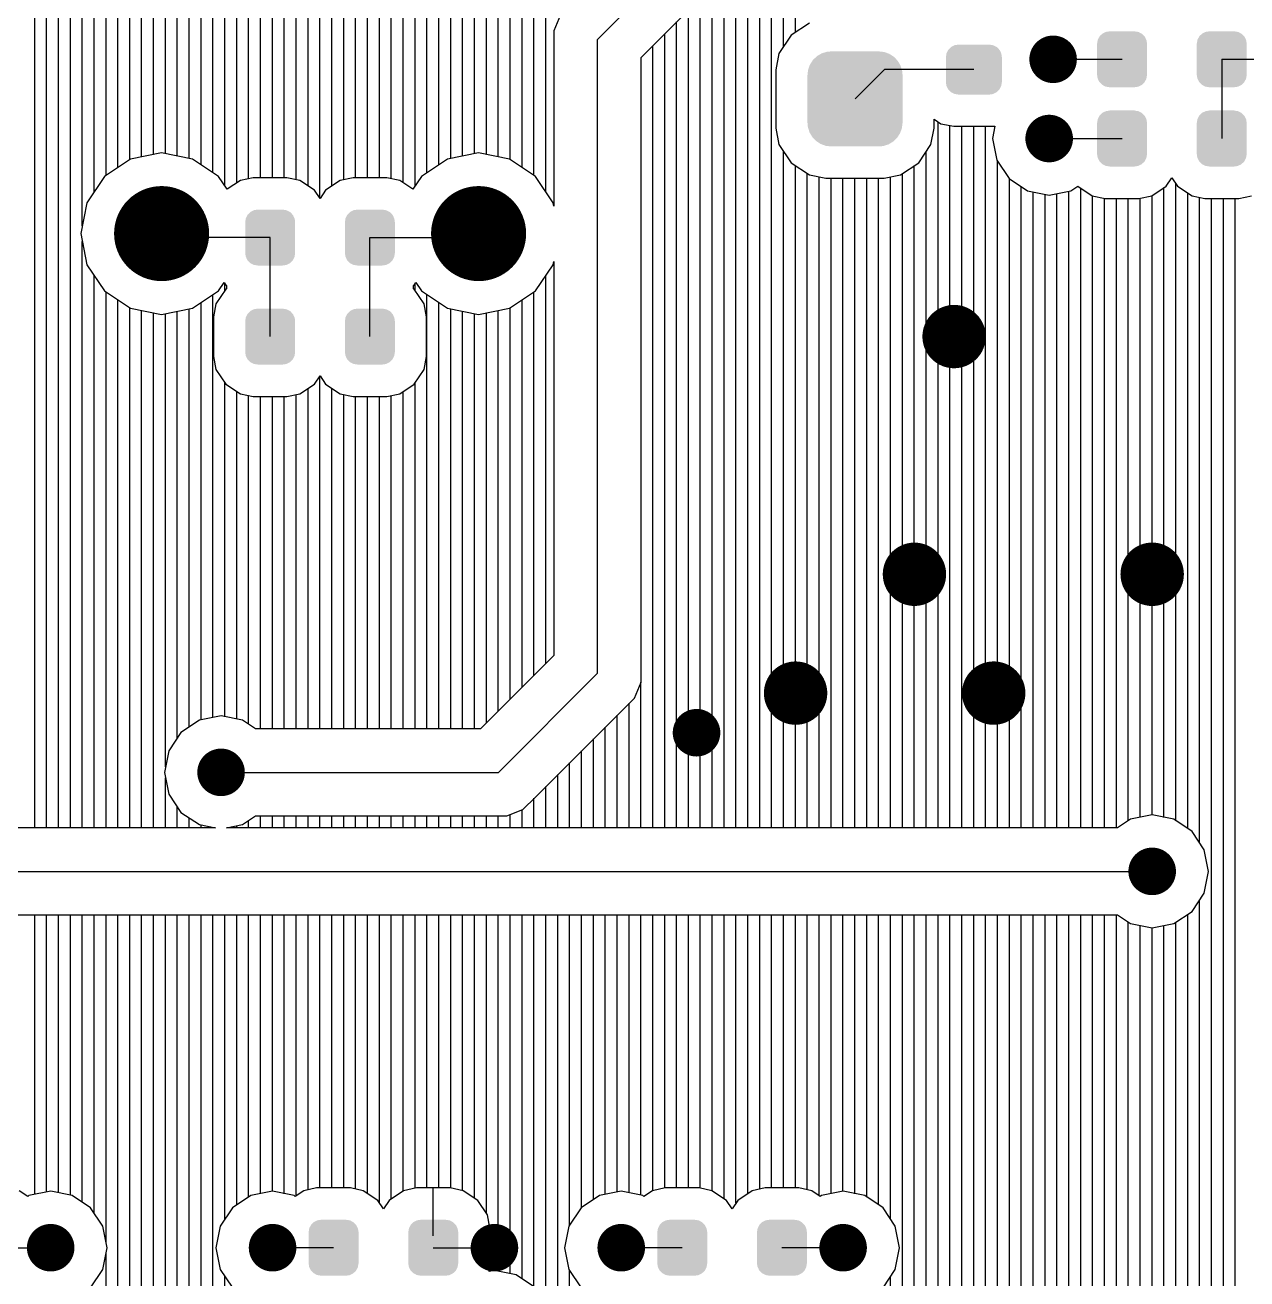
# Model space of a CAD drawing. Extents: x 295 to 953, y 10 to 290.
# Drawn here: x 680.35 to 712.66, y 114.29 to 147.45 of the extents above; entities that cross this region are included whole.
import ezdxf

# ---------------------------------------------------------------- set-up
doc = ezdxf.new("R2010")
doc.units = 0
doc.header["$LTSCALE"] = 5
doc.header["$MEASUREMENT"] = 0
doc.layers.get('0').update_dxf_attribs({"linetype": 'CONTINUOUS', "lineweight": 25})
doc.layers.add('DV-INT-A3_BOT', color=7, linetype='CONTINUOUS')

msp = doc.modelspace()

# ---------------------------------------------------------------- linework, layer by layer
for points, const_width in [([(707.848, 146.545, -1), (707.22, 146.545, -1)], 0.629), ([(707.744, 144.449, -1), (707.115, 144.449, -1)], 0.629), ([(684.588, 141.935, -1), (683.331, 141.935, -1)], 1.257), ([(692.97, 141.935, -1), (691.713, 141.935, -1)], 1.257), ([(705.334, 139.211, -1), (704.496, 139.211, -1)], 0.838), ([(704.286, 132.924, -1), (703.448, 132.924, -1)], 0.838), ([(710.573, 132.924, -1), (709.734, 132.924, -1)], 0.838), ([(701.143, 129.781, -1), (700.305, 129.781, -1)], 0.838), ([(706.382, 129.781, -1), (705.543, 129.781, -1)], 0.838), ([(698.419, 128.733, -1), (697.79, 128.733, -1)], 0.629), ([(685.846, 127.685, -1), (685.217, 127.685, -1)], 0.629), ([(710.468, 125.066, -1), (709.839, 125.066, -1)], 0.629), ([(681.34, 115.112, -1), (680.712, 115.112, -1)], 0.629), ([(687.208, 115.112, -1), (686.579, 115.112, -1)], 0.629), ([(693.075, 115.112, -1), (692.446, 115.112, -1)], 0.629), ([(696.428, 115.112, -1), (695.799, 115.112, -1)], 0.629), ([(702.295, 115.112, -1), (701.667, 115.112, -1)], 0.629)]:
    msp.add_lwpolyline(points, format="xyb", close=True, dxfattribs=dict(const_width=const_width))
for points in [[(709.871, 147.226), (709.792, 147.267), (708.839, 147.226), (708.927, 147.267)], [(709.792, 147.267), (709.77, 147.271), (708.927, 147.267), (708.934, 147.271)], [(709.77, 147.271), (709.688, 147.284), (708.934, 147.271), (709.026, 147.284)], [(709.688, 147.284), (709.688, 147.287), (709.026, 147.284), (709.026, 147.287)], [(712.508, 147.226), (712.428, 147.267), (711.475, 147.226), (711.563, 147.267)], [(712.428, 147.267), (712.406, 147.271), (711.563, 147.267), (711.57, 147.271)], [(712.406, 147.271), (712.324, 147.284), (711.57, 147.271), (711.662, 147.284)], [(712.324, 147.284), (712.324, 147.287), (711.662, 147.284), (711.662, 147.287)], [(706.035, 146.873), (705.955, 146.915), (704.839, 146.873), (704.926, 146.915)], [(705.955, 146.915), (705.935, 146.919), (704.926, 146.915), (704.933, 146.919)], [(705.935, 146.919), (705.851, 146.933), (704.933, 146.919), (705.026, 146.933)], [(710.017, 146.958), (710.003, 147.05), (708.697, 146.958), (708.713, 147.05)], [(710.017, 146.956), (710.017, 146.958), (708.697, 146.956), (708.697, 146.958)], [(710.017, 146.134), (710.017, 146.956), (708.697, 146.134), (708.697, 146.956)], [(710.003, 147.05), (709.998, 147.061), (708.713, 147.05), (708.715, 147.061)], [(709.998, 147.061), (709.957, 147.144), (708.715, 147.061), (708.759, 147.144)], [(709.957, 147.144), (709.948, 147.153), (708.759, 147.144), (708.764, 147.153)], [(709.948, 147.153), (709.884, 147.219), (708.764, 147.153), (708.832, 147.219)], [(709.884, 147.219), (709.871, 147.226), (708.832, 147.219), (708.839, 147.226)], [(712.653, 146.958), (712.639, 147.05), (711.333, 146.958), (711.349, 147.05)], [(712.653, 146.956), (712.653, 146.958), (711.333, 146.956), (711.333, 146.958)], [(712.653, 146.134), (712.653, 146.956), (711.333, 146.134), (711.333, 146.956)], [(712.639, 147.05), (712.634, 147.061), (711.349, 147.05), (711.351, 147.061)], [(712.634, 147.061), (712.594, 147.144), (711.351, 147.061), (711.395, 147.144)], [(712.594, 147.144), (712.584, 147.153), (711.395, 147.144), (711.4, 147.153)], [(712.584, 147.153), (712.521, 147.219), (711.4, 147.153), (711.468, 147.219)], [(712.521, 147.219), (712.508, 147.226), (711.468, 147.219), (711.475, 147.226)], [(703.404, 146.527), (703.326, 146.609), (701.183, 146.527), (701.269, 146.609)], [(703.326, 146.609), (703.298, 146.628), (701.269, 146.609), (701.288, 146.628)], [(703.298, 146.628), (703.204, 146.688), (701.288, 146.628), (701.392, 146.688)], [(703.204, 146.688), (703.17, 146.701), (701.392, 146.688), (701.413, 146.701)], [(703.17, 146.701), (703.068, 146.738), (701.413, 146.701), (701.532, 146.738)], [(703.068, 146.738), (703.016, 146.744), (701.532, 146.738), (701.551, 146.744)], [(703.016, 146.744), (702.924, 146.754), (701.551, 146.744), (701.667, 146.754)], [(706.18, 145.941), (706.18, 146.604), (704.697, 145.941), (704.697, 146.604)], [(706.178, 146.604), (706.165, 146.696), (704.699, 146.604), (704.714, 146.696)], [(706.165, 146.696), (706.16, 146.707), (704.714, 146.696), (704.715, 146.707)], [(706.16, 146.707), (706.12, 146.791), (704.715, 146.707), (704.759, 146.791)], [(706.12, 146.791), (706.111, 146.8), (704.759, 146.791), (704.764, 146.8)], [(706.111, 146.8), (706.047, 146.866), (704.764, 146.8), (704.832, 146.866)], [(706.047, 146.866), (706.035, 146.873), (704.832, 146.866), (704.839, 146.873)], [(703.542, 146.241), (703.533, 146.27), (701.051, 146.241), (701.055, 146.27)], [(703.533, 146.27), (703.499, 146.379), (701.055, 146.27), (701.094, 146.379)], [(703.499, 146.379), (703.484, 146.406), (701.094, 146.379), (701.104, 146.406)], [(703.484, 146.406), (703.426, 146.504), (701.104, 146.406), (701.168, 146.504)], [(703.426, 146.504), (703.404, 146.527), (701.168, 146.504), (701.183, 146.527)], [(703.553, 146.126), (703.542, 146.241), (701.038, 146.126), (701.051, 146.241)], [(703.553, 144.868), (703.553, 146.126), (701.038, 144.868), (701.038, 146.126)], [(706.163, 145.848), (706.178, 145.941), (704.712, 145.848), (704.699, 145.941)], [(710.017, 146.132), (710.017, 146.134), (708.697, 146.132), (708.697, 146.134)], [(710.002, 146.04), (710.017, 146.132), (708.711, 146.04), (708.697, 146.132)], [(710, 146.029), (710.002, 146.04), (708.716, 146.029), (708.711, 146.04)], [(709.956, 145.946), (710, 146.029), (708.757, 145.946), (708.716, 146.029)], [(709.951, 145.936), (709.956, 145.946), (708.766, 145.936), (708.757, 145.946)], [(709.882, 145.871), (709.951, 145.936), (708.83, 145.871), (708.766, 145.936)], [(712.653, 146.132), (712.653, 146.134), (711.333, 146.132), (711.333, 146.134)], [(712.638, 146.04), (712.653, 146.132), (711.347, 146.04), (711.333, 146.132)], [(712.636, 146.029), (712.638, 146.04), (711.353, 146.029), (711.347, 146.04)], [(712.592, 145.946), (712.636, 146.029), (711.393, 145.946), (711.353, 146.029)], [(712.587, 145.936), (712.592, 145.946), (711.402, 145.936), (711.393, 145.946)], [(712.518, 145.871), (712.587, 145.936), (711.466, 145.871), (711.402, 145.936)], [(706.162, 145.838), (706.163, 145.848), (704.717, 145.838), (704.712, 145.848)], [(706.118, 145.754), (706.162, 145.838), (704.757, 145.754), (704.717, 145.838)], [(706.113, 145.745), (706.118, 145.754), (704.766, 145.745), (704.757, 145.754)], [(706.045, 145.679), (706.113, 145.745), (704.83, 145.679), (704.766, 145.745)], [(706.038, 145.672), (706.045, 145.679), (704.842, 145.672), (704.83, 145.679)], [(705.951, 145.63), (706.038, 145.672), (704.922, 145.63), (704.842, 145.672)], [(705.944, 145.626), (705.951, 145.63), (704.942, 145.626), (704.922, 145.63)], [(705.851, 145.612), (705.944, 145.626), (705.026, 145.612), (704.942, 145.626)], [(709.875, 145.864), (709.882, 145.871), (708.843, 145.864), (708.83, 145.871)], [(709.788, 145.822), (709.875, 145.864), (708.923, 145.822), (708.843, 145.864)], [(709.78, 145.819), (709.788, 145.822), (708.944, 145.819), (708.923, 145.822)], [(709.688, 145.806), (709.78, 145.819), (709.026, 145.806), (708.944, 145.819)], [(709.688, 145.803), (709.688, 145.806), (709.026, 145.803), (709.026, 145.806)], [(712.511, 145.864), (712.518, 145.871), (711.479, 145.864), (711.466, 145.871)], [(712.424, 145.822), (712.511, 145.864), (711.559, 145.822), (711.479, 145.864)], [(712.417, 145.819), (712.424, 145.822), (711.58, 145.819), (711.559, 145.822)], [(712.324, 145.806), (712.417, 145.819), (711.662, 145.806), (711.58, 145.819)], [(712.324, 145.803), (712.324, 145.806), (711.662, 145.803), (711.662, 145.806)], [(710.017, 144.862), (710.003, 144.954), (708.697, 144.862), (708.713, 144.954)], [(710.003, 144.954), (709.998, 144.965), (708.713, 144.954), (708.715, 144.965)], [(709.998, 144.965), (709.957, 145.048), (708.715, 144.965), (708.759, 145.048)], [(709.957, 145.048), (709.948, 145.058), (708.759, 145.048), (708.764, 145.058)], [(709.948, 145.058), (709.884, 145.123), (708.764, 145.058), (708.832, 145.123)], [(709.884, 145.123), (709.871, 145.13), (708.832, 145.123), (708.839, 145.13)], [(709.871, 145.13), (709.792, 145.172), (708.839, 145.13), (708.927, 145.172)], [(709.792, 145.172), (709.77, 145.175), (708.927, 145.172), (708.934, 145.175)], [(709.77, 145.175), (709.688, 145.188), (708.934, 145.175), (709.026, 145.188)], [(709.688, 145.188), (709.688, 145.191), (709.026, 145.188), (709.026, 145.191)], [(712.653, 144.862), (712.639, 144.954), (711.333, 144.862), (711.349, 144.954)], [(712.639, 144.954), (712.634, 144.965), (711.349, 144.954), (711.351, 144.965)], [(712.634, 144.965), (712.594, 145.048), (711.351, 144.965), (711.395, 145.048)], [(712.594, 145.048), (712.584, 145.058), (711.395, 145.048), (711.4, 145.058)], [(712.584, 145.058), (712.521, 145.123), (711.4, 145.058), (711.468, 145.123)], [(712.521, 145.123), (712.508, 145.13), (711.468, 145.123), (711.475, 145.13)], [(712.508, 145.13), (712.428, 145.172), (711.475, 145.13), (711.563, 145.172)], [(712.428, 145.172), (712.406, 145.175), (711.563, 145.172), (711.57, 145.175)], [(712.406, 145.175), (712.324, 145.188), (711.57, 145.175), (711.662, 145.188)], [(712.324, 145.188), (712.324, 145.191), (711.662, 145.188), (711.662, 145.191)], [(703.539, 144.753), (703.553, 144.868), (701.049, 144.753), (701.038, 144.868)], [(703.536, 144.724), (703.539, 144.753), (701.058, 144.724), (701.049, 144.753)], [(703.496, 144.615), (703.536, 144.724), (701.091, 144.615), (701.058, 144.724)], [(703.487, 144.588), (703.496, 144.615), (701.107, 144.588), (701.091, 144.615)], [(710.017, 144.86), (710.017, 144.862), (708.697, 144.86), (708.697, 144.862)], [(710.017, 144.039), (710.017, 144.86), (708.697, 144.039), (708.697, 144.86)], [(712.653, 144.86), (712.653, 144.862), (711.333, 144.86), (711.333, 144.862)], [(712.653, 144.039), (712.653, 144.86), (711.333, 144.039), (711.333, 144.86)], [(703.422, 144.49), (703.487, 144.588), (701.165, 144.49), (701.107, 144.588)], [(703.408, 144.467), (703.422, 144.49), (701.187, 144.467), (701.165, 144.49)], [(703.322, 144.385), (703.408, 144.467), (701.265, 144.385), (701.187, 144.467)], [(703.303, 144.367), (703.322, 144.385), (701.293, 144.367), (701.265, 144.385)], [(703.199, 144.306), (703.303, 144.367), (701.386, 144.306), (701.293, 144.367)], [(703.178, 144.293), (703.199, 144.306), (701.421, 144.293), (701.386, 144.306)], [(703.059, 144.256), (703.178, 144.293), (701.523, 144.256), (701.421, 144.293)], [(703.039, 144.25), (703.059, 144.256), (701.575, 144.25), (701.523, 144.256)], [(702.924, 144.24), (703.039, 144.25), (701.667, 144.24), (701.575, 144.25)], [(710.017, 144.037), (710.017, 144.039), (708.697, 144.037), (708.697, 144.039)], [(710.002, 143.944), (710.017, 144.037), (708.711, 143.944), (708.697, 144.037)], [(710, 143.933), (710.002, 143.944), (708.716, 143.933), (708.711, 143.944)], [(709.956, 143.85), (710, 143.933), (708.757, 143.85), (708.716, 143.933)], [(712.653, 144.037), (712.653, 144.039), (711.333, 144.037), (711.333, 144.039)], [(712.638, 143.944), (712.653, 144.037), (711.347, 143.944), (711.333, 144.037)], [(712.636, 143.933), (712.638, 143.944), (711.353, 143.933), (711.347, 143.944)], [(712.592, 143.85), (712.636, 143.933), (711.393, 143.85), (711.353, 143.933)], [(709.951, 143.841), (709.956, 143.85), (708.766, 143.841), (708.757, 143.85)], [(709.882, 143.775), (709.951, 143.841), (708.83, 143.775), (708.766, 143.841)], [(709.875, 143.768), (709.882, 143.775), (708.843, 143.768), (708.83, 143.775)], [(709.788, 143.727), (709.875, 143.768), (708.923, 143.727), (708.843, 143.768)], [(709.78, 143.723), (709.788, 143.727), (708.944, 143.723), (708.923, 143.727)], [(709.688, 143.71), (709.78, 143.723), (709.026, 143.71), (708.944, 143.723)], [(709.688, 143.708), (709.688, 143.71), (709.026, 143.708), (709.026, 143.71)], [(712.587, 143.841), (712.592, 143.85), (711.402, 143.841), (711.393, 143.85)], [(712.518, 143.775), (712.587, 143.841), (711.466, 143.775), (711.402, 143.841)], [(712.511, 143.768), (712.518, 143.775), (711.479, 143.768), (711.466, 143.775)], [(712.424, 143.727), (712.511, 143.768), (711.559, 143.727), (711.479, 143.768)], [(712.417, 143.723), (712.424, 143.727), (711.58, 143.723), (711.559, 143.727)], [(712.324, 143.71), (712.417, 143.723), (711.662, 143.71), (711.58, 143.723)], [(712.324, 143.708), (712.324, 143.71), (711.662, 143.708), (711.662, 143.71)], [(687.491, 142.243), (687.477, 142.335), (686.17, 142.243), (686.186, 142.335)], [(687.477, 142.335), (687.471, 142.346), (686.186, 142.335), (686.188, 142.346)], [(687.471, 142.346), (687.431, 142.429), (686.188, 142.346), (686.232, 142.429)], [(687.431, 142.429), (687.422, 142.438), (686.232, 142.429), (686.237, 142.438)], [(687.422, 142.438), (687.358, 142.504), (686.237, 142.438), (686.306, 142.504)], [(687.358, 142.504), (687.345, 142.511), (686.306, 142.504), (686.313, 142.511)], [(687.345, 142.511), (687.265, 142.552), (686.313, 142.511), (686.4, 142.552)], [(687.265, 142.552), (687.243, 142.556), (686.4, 142.552), (686.407, 142.556)], [(687.243, 142.556), (687.162, 142.569), (686.407, 142.556), (686.499, 142.569)], [(687.162, 142.569), (687.162, 142.572), (686.499, 142.569), (686.499, 142.572)], [(690.127, 142.243), (690.113, 142.335), (688.807, 142.243), (688.822, 142.335)], [(690.113, 142.335), (690.107, 142.346), (688.822, 142.335), (688.824, 142.346)], [(690.107, 142.346), (690.067, 142.429), (688.824, 142.346), (688.868, 142.429)], [(690.067, 142.429), (690.058, 142.438), (688.868, 142.429), (688.873, 142.438)], [(690.058, 142.438), (689.994, 142.504), (688.873, 142.438), (688.942, 142.504)], [(689.994, 142.504), (689.981, 142.511), (688.942, 142.504), (688.949, 142.511)], [(689.981, 142.511), (689.901, 142.552), (688.949, 142.511), (689.036, 142.552)], [(689.901, 142.552), (689.88, 142.556), (689.036, 142.552), (689.043, 142.556)], [(689.88, 142.556), (689.798, 142.569), (689.043, 142.556), (689.136, 142.569)], [(689.798, 142.569), (689.798, 142.572), (689.136, 142.569), (689.136, 142.572)], [(687.491, 142.241), (687.491, 142.243), (686.17, 142.241), (686.17, 142.243)], [(687.491, 141.419), (687.491, 142.241), (686.17, 141.419), (686.17, 142.241)], [(690.127, 142.241), (690.127, 142.243), (688.807, 142.241), (688.807, 142.243)], [(690.127, 141.419), (690.127, 142.241), (688.807, 141.419), (688.807, 142.241)], [(687.491, 141.417), (687.491, 141.419), (686.17, 141.417), (686.17, 141.419)], [(687.475, 141.325), (687.491, 141.417), (686.184, 141.325), (686.17, 141.417)], [(687.473, 141.314), (687.475, 141.325), (686.19, 141.314), (686.184, 141.325)], [(687.429, 141.231), (687.473, 141.314), (686.23, 141.231), (686.19, 141.314)], [(690.127, 141.417), (690.127, 141.419), (688.807, 141.417), (688.807, 141.419)], [(690.111, 141.325), (690.127, 141.417), (688.821, 141.325), (688.807, 141.417)], [(690.109, 141.314), (690.111, 141.325), (688.826, 141.314), (688.821, 141.325)], [(690.065, 141.231), (690.109, 141.314), (688.866, 141.231), (688.826, 141.314)], [(687.424, 141.221), (687.429, 141.231), (686.239, 141.221), (686.23, 141.231)], [(687.355, 141.156), (687.424, 141.221), (686.303, 141.156), (686.239, 141.221)], [(687.348, 141.149), (687.355, 141.156), (686.316, 141.149), (686.303, 141.156)], [(687.261, 141.108), (687.348, 141.149), (686.396, 141.108), (686.316, 141.149)], [(687.254, 141.104), (687.261, 141.108), (686.418, 141.104), (686.396, 141.108)], [(687.162, 141.091), (687.254, 141.104), (686.499, 141.091), (686.418, 141.104)], [(687.162, 141.088), (687.162, 141.091), (686.499, 141.088), (686.499, 141.091)], [(690.06, 141.221), (690.065, 141.231), (688.875, 141.221), (688.866, 141.231)], [(689.992, 141.156), (690.06, 141.221), (688.939, 141.156), (688.875, 141.221)], [(689.985, 141.149), (689.992, 141.156), (688.952, 141.149), (688.939, 141.156)], [(689.897, 141.108), (689.985, 141.149), (689.032, 141.108), (688.952, 141.149)], [(689.89, 141.104), (689.897, 141.108), (689.054, 141.104), (689.032, 141.108)], [(689.798, 141.091), (689.89, 141.104), (689.136, 141.091), (689.054, 141.104)], [(689.798, 141.088), (689.798, 141.091), (689.136, 141.088), (689.136, 141.091)], [(687.243, 139.936), (687.162, 139.95), (686.407, 139.936), (686.499, 139.95)], [(687.162, 139.95), (687.162, 139.952), (686.499, 139.95), (686.499, 139.952)], [(689.88, 139.936), (689.798, 139.95), (689.043, 139.936), (689.136, 139.95)], [(689.798, 139.95), (689.798, 139.952), (689.136, 139.95), (689.136, 139.952)], [(687.491, 139.623), (687.477, 139.716), (686.17, 139.623), (686.186, 139.716)], [(687.491, 139.621), (687.491, 139.623), (686.17, 139.621), (686.17, 139.623)], [(687.491, 138.8), (687.491, 139.621), (686.17, 138.8), (686.17, 139.621)], [(687.477, 139.716), (687.471, 139.727), (686.186, 139.716), (686.188, 139.727)], [(687.471, 139.727), (687.431, 139.81), (686.188, 139.727), (686.232, 139.81)], [(687.431, 139.81), (687.422, 139.819), (686.232, 139.81), (686.237, 139.819)], [(687.422, 139.819), (687.358, 139.885), (686.237, 139.819), (686.306, 139.885)], [(687.358, 139.885), (687.345, 139.891), (686.306, 139.885), (686.313, 139.891)], [(687.345, 139.891), (687.265, 139.933), (686.313, 139.891), (686.4, 139.933)], [(687.265, 139.933), (687.243, 139.936), (686.4, 139.933), (686.407, 139.936)], [(690.127, 139.623), (690.113, 139.716), (688.807, 139.623), (688.822, 139.716)], [(690.127, 139.621), (690.127, 139.623), (688.807, 139.621), (688.807, 139.623)], [(690.127, 138.8), (690.127, 139.621), (688.807, 138.8), (688.807, 139.621)], [(690.113, 139.716), (690.107, 139.727), (688.822, 139.716), (688.824, 139.727)], [(690.107, 139.727), (690.067, 139.81), (688.824, 139.727), (688.868, 139.81)], [(690.067, 139.81), (690.058, 139.819), (688.868, 139.81), (688.873, 139.819)], [(690.058, 139.819), (689.994, 139.885), (688.873, 139.819), (688.942, 139.885)], [(689.994, 139.885), (689.981, 139.891), (688.942, 139.885), (688.949, 139.891)], [(689.981, 139.891), (689.901, 139.933), (688.949, 139.891), (689.036, 139.933)], [(689.901, 139.933), (689.88, 139.936), (689.036, 139.933), (689.043, 139.936)], [(687.491, 138.798), (687.491, 138.8), (686.17, 138.798), (686.17, 138.8)], [(687.475, 138.706), (687.491, 138.798), (686.184, 138.706), (686.17, 138.798)], [(687.473, 138.695), (687.475, 138.706), (686.19, 138.695), (686.184, 138.706)], [(687.429, 138.611), (687.473, 138.695), (686.23, 138.611), (686.19, 138.695)], [(690.127, 138.798), (690.127, 138.8), (688.807, 138.798), (688.807, 138.8)], [(690.111, 138.706), (690.127, 138.798), (688.821, 138.706), (688.807, 138.798)], [(690.109, 138.695), (690.111, 138.706), (688.826, 138.695), (688.821, 138.706)], [(690.065, 138.611), (690.109, 138.695), (688.866, 138.611), (688.826, 138.695)], [(687.424, 138.602), (687.429, 138.611), (686.239, 138.602), (686.23, 138.611)], [(687.355, 138.536), (687.424, 138.602), (686.303, 138.536), (686.239, 138.602)], [(687.348, 138.53), (687.355, 138.536), (686.316, 138.53), (686.303, 138.536)], [(687.261, 138.488), (687.348, 138.53), (686.396, 138.488), (686.316, 138.53)], [(687.254, 138.485), (687.261, 138.488), (686.418, 138.485), (686.396, 138.488)], [(687.162, 138.472), (687.254, 138.485), (686.499, 138.472), (686.418, 138.485)], [(687.162, 138.469), (687.162, 138.472), (686.499, 138.469), (686.499, 138.472)], [(690.06, 138.602), (690.065, 138.611), (688.875, 138.602), (688.866, 138.611)], [(689.992, 138.536), (690.06, 138.602), (688.939, 138.536), (688.875, 138.602)], [(689.985, 138.53), (689.992, 138.536), (688.952, 138.53), (688.939, 138.536)], [(689.897, 138.488), (689.985, 138.53), (689.032, 138.488), (688.952, 138.53)], [(689.89, 138.485), (689.897, 138.488), (689.054, 138.485), (689.032, 138.488)], [(689.798, 138.472), (689.89, 138.485), (689.136, 138.472), (689.054, 138.485)], [(689.798, 138.469), (689.798, 138.472), (689.136, 138.469), (689.136, 138.472)], [(689.098, 115.721), (689.034, 115.786), (687.913, 115.721), (687.982, 115.786)], [(689.034, 115.786), (689.021, 115.793), (687.982, 115.786), (687.989, 115.793)], [(689.021, 115.793), (688.941, 115.835), (687.989, 115.793), (688.076, 115.835)], [(688.941, 115.835), (688.92, 115.838), (688.076, 115.835), (688.084, 115.838)], [(688.92, 115.838), (688.838, 115.851), (688.084, 115.838), (688.176, 115.851)], [(688.838, 115.851), (688.838, 115.854), (688.176, 115.851), (688.176, 115.854)], [(691.734, 115.721), (691.67, 115.786), (690.55, 115.721), (690.618, 115.786)], [(691.67, 115.786), (691.657, 115.793), (690.618, 115.786), (690.625, 115.793)], [(691.657, 115.793), (691.577, 115.835), (690.625, 115.793), (690.712, 115.835)], [(691.577, 115.835), (691.556, 115.838), (690.712, 115.835), (690.72, 115.838)], [(691.556, 115.838), (691.474, 115.851), (690.72, 115.838), (690.812, 115.851)], [(691.474, 115.851), (691.474, 115.854), (690.812, 115.851), (690.812, 115.854)], [(698.318, 115.721), (698.254, 115.786), (697.134, 115.721), (697.202, 115.786)], [(698.254, 115.786), (698.241, 115.793), (697.202, 115.786), (697.209, 115.793)], [(698.241, 115.793), (698.162, 115.835), (697.209, 115.793), (697.296, 115.835)], [(698.162, 115.835), (698.14, 115.838), (697.296, 115.835), (697.304, 115.838)], [(698.14, 115.838), (698.058, 115.851), (697.304, 115.838), (697.396, 115.851)], [(698.058, 115.851), (698.058, 115.854), (697.396, 115.851), (697.396, 115.854)], [(700.954, 115.721), (700.891, 115.786), (699.77, 115.721), (699.838, 115.786)], [(700.891, 115.786), (700.878, 115.793), (699.838, 115.786), (699.845, 115.793)], [(700.878, 115.793), (700.798, 115.835), (699.845, 115.793), (699.933, 115.835)], [(700.798, 115.835), (700.776, 115.838), (699.933, 115.835), (699.94, 115.838)], [(700.776, 115.838), (700.694, 115.851), (699.94, 115.838), (700.032, 115.851)], [(700.694, 115.851), (700.694, 115.854), (700.032, 115.851), (700.032, 115.854)], [(689.167, 115.525), (689.153, 115.617), (687.847, 115.525), (687.862, 115.617)], [(689.167, 115.523), (689.167, 115.525), (687.847, 115.523), (687.847, 115.525)], [(689.167, 114.702), (689.167, 115.523), (687.847, 114.702), (687.847, 115.523)], [(689.153, 115.617), (689.148, 115.628), (687.862, 115.617), (687.864, 115.628)], [(689.148, 115.628), (689.107, 115.711), (687.864, 115.628), (687.908, 115.711)], [(689.107, 115.711), (689.098, 115.721), (687.908, 115.711), (687.913, 115.721)], [(691.803, 115.525), (691.789, 115.617), (690.483, 115.525), (690.499, 115.617)], [(691.803, 115.523), (691.803, 115.525), (690.483, 115.523), (690.483, 115.525)], [(691.803, 114.702), (691.803, 115.523), (690.483, 114.702), (690.483, 115.523)], [(691.789, 115.617), (691.784, 115.628), (690.499, 115.617), (690.5, 115.628)], [(691.784, 115.628), (691.743, 115.711), (690.5, 115.628), (690.545, 115.711)], [(691.743, 115.711), (691.734, 115.721), (690.545, 115.711), (690.55, 115.721)], [(698.387, 115.525), (698.373, 115.617), (697.067, 115.525), (697.083, 115.617)], [(698.387, 115.523), (698.387, 115.525), (697.067, 115.523), (697.067, 115.525)], [(698.387, 114.702), (698.387, 115.523), (697.067, 114.702), (697.067, 115.523)], [(698.373, 115.617), (698.368, 115.628), (697.083, 115.617), (697.085, 115.628)], [(698.368, 115.628), (698.327, 115.711), (697.085, 115.628), (697.129, 115.711)], [(698.327, 115.711), (698.318, 115.721), (697.129, 115.711), (697.134, 115.721)], [(701.023, 115.525), (701.009, 115.617), (699.703, 115.525), (699.719, 115.617)], [(701.023, 115.523), (701.023, 115.525), (699.703, 115.523), (699.703, 115.525)], [(701.023, 114.702), (701.023, 115.523), (699.703, 114.702), (699.703, 115.523)], [(701.009, 115.617), (701.004, 115.628), (699.719, 115.617), (699.721, 115.628)], [(701.004, 115.628), (700.964, 115.711), (699.721, 115.628), (699.765, 115.711)], [(700.964, 115.711), (700.954, 115.721), (699.765, 115.711), (699.77, 115.721)], [(689.167, 114.7), (689.167, 114.702), (687.847, 114.7), (687.847, 114.702)], [(689.151, 114.607), (689.167, 114.7), (687.861, 114.607), (687.847, 114.7)], [(689.149, 114.596), (689.151, 114.607), (687.866, 114.596), (687.861, 114.607)], [(689.105, 114.513), (689.149, 114.596), (687.907, 114.513), (687.866, 114.596)], [(689.1, 114.504), (689.105, 114.513), (687.916, 114.504), (687.907, 114.513)], [(689.032, 114.438), (689.1, 114.504), (687.98, 114.438), (687.916, 114.504)], [(689.025, 114.431), (689.032, 114.438), (687.993, 114.431), (687.98, 114.438)], [(688.938, 114.39), (689.025, 114.431), (688.072, 114.39), (687.993, 114.431)], [(691.803, 114.7), (691.803, 114.702), (690.483, 114.7), (690.483, 114.702)], [(691.787, 114.607), (691.803, 114.7), (690.497, 114.607), (690.483, 114.7)], [(691.786, 114.596), (691.787, 114.607), (690.502, 114.596), (690.497, 114.607)], [(691.742, 114.513), (691.786, 114.596), (690.543, 114.513), (690.502, 114.596)], [(691.737, 114.504), (691.742, 114.513), (690.552, 114.504), (690.543, 114.513)], [(691.668, 114.438), (691.737, 114.504), (690.616, 114.438), (690.552, 114.504)], [(691.661, 114.431), (691.668, 114.438), (690.629, 114.431), (690.616, 114.438)], [(691.574, 114.39), (691.661, 114.431), (690.709, 114.39), (690.629, 114.431)], [(698.387, 114.7), (698.387, 114.702), (697.067, 114.7), (697.067, 114.702)], [(698.372, 114.607), (698.387, 114.7), (697.081, 114.607), (697.067, 114.7)], [(698.37, 114.596), (698.372, 114.607), (697.086, 114.596), (697.081, 114.607)], [(698.326, 114.513), (698.37, 114.596), (697.127, 114.513), (697.086, 114.596)], [(698.321, 114.504), (698.326, 114.513), (697.136, 114.504), (697.127, 114.513)], [(698.252, 114.438), (698.321, 114.504), (697.2, 114.438), (697.136, 114.504)], [(698.245, 114.431), (698.252, 114.438), (697.213, 114.431), (697.2, 114.438)], [(698.158, 114.39), (698.245, 114.431), (697.293, 114.39), (697.213, 114.431)], [(701.023, 114.7), (701.023, 114.702), (699.703, 114.7), (699.703, 114.702)], [(701.008, 114.607), (701.023, 114.7), (699.717, 114.607), (699.703, 114.7)], [(701.006, 114.596), (701.008, 114.607), (699.723, 114.596), (699.717, 114.607)], [(700.962, 114.513), (701.006, 114.596), (699.763, 114.513), (699.723, 114.596)], [(700.957, 114.504), (700.962, 114.513), (699.772, 114.504), (699.763, 114.513)], [(700.888, 114.438), (700.957, 114.504), (699.836, 114.438), (699.772, 114.504)], [(700.881, 114.431), (700.888, 114.438), (699.849, 114.431), (699.836, 114.438)], [(700.794, 114.39), (700.881, 114.431), (699.929, 114.39), (699.849, 114.431)], [(688.93, 114.386), (688.938, 114.39), (688.094, 114.386), (688.072, 114.39)], [(688.838, 114.373), (688.93, 114.386), (688.176, 114.373), (688.094, 114.386)], [(688.838, 114.371), (688.838, 114.373), (688.176, 114.371), (688.176, 114.373)], [(691.566, 114.386), (691.574, 114.39), (690.73, 114.386), (690.709, 114.39)], [(691.474, 114.373), (691.566, 114.386), (690.812, 114.373), (690.73, 114.386)], [(691.474, 114.371), (691.474, 114.373), (690.812, 114.371), (690.812, 114.373)], [(698.15, 114.386), (698.158, 114.39), (697.314, 114.386), (697.293, 114.39)], [(698.058, 114.373), (698.15, 114.386), (697.396, 114.373), (697.314, 114.386)], [(698.058, 114.371), (698.058, 114.373), (697.396, 114.371), (697.396, 114.373)], [(700.787, 114.386), (700.794, 114.39), (699.95, 114.386), (699.929, 114.39)], [(700.694, 114.373), (700.787, 114.386), (700.032, 114.373), (699.95, 114.386)], [(700.694, 114.371), (700.694, 114.373), (700.032, 114.371), (700.032, 114.373)]]:
    msp.add_solid(points)
at = {"layer": 'DV-INT-A3_BOT'}
for p, q in [((680.603, 126.218), (680.603, 169.591)), ((680.917, 126.218), (680.917, 169.583)), ((681.231, 126.218), (681.231, 169.583)), ((681.546, 126.218), (681.546, 169.587)), ((681.86, 142.14), (681.86, 169.65)), ((682.174, 143.037), (682.174, 169.763)), ((682.489, 143.473), (682.489, 169.553)), ((682.803, 143.682), (682.803, 169.44)), ((683.117, 143.892), (683.117, 169.411)), ((683.432, 143.963), (683.432, 169.411)), ((683.746, 144.026), (683.746, 169.411)), ((692.547, 144.026), (692.547, 169)), ((692.861, 143.963), (692.861, 168.967)), ((693.176, 143.892), (693.176, 168.967)), ((693.49, 143.682), (693.49, 168.967)), ((693.804, 143.473), (693.804, 168.967)), ((694.119, 143.037), (694.119, 168.967)), ((688.146, 142.861), (688.146, 167.144)), ((692.233, 144.047), (692.233, 167.186)), ((688.461, 143.192), (688.461, 166.813)), ((684.06, 144.047), (684.06, 166.687)), ((691.918, 143.984), (691.918, 166.653)), ((684.375, 143.984), (684.375, 166.226)), ((687.832, 143.192), (687.832, 166.372)), ((688.775, 143.36), (688.775, 166.377)), ((689.089, 143.41), (689.089, 166.167)), ((691.604, 143.921), (691.604, 166.305)), ((684.689, 143.921), (684.689, 166.012)), ((685.003, 143.754), (685.003, 165.878)), ((685.318, 143.544), (685.318, 165.823)), ((685.632, 143.196), (685.632, 165.823)), ((685.946, 143.276), (685.946, 165.823)), ((686.261, 143.385), (686.261, 165.823)), ((686.575, 143.41), (686.575, 165.823)), ((686.889, 143.41), (686.889, 165.836)), ((687.204, 143.41), (687.204, 165.899)), ((687.518, 143.36), (687.518, 166.083)), ((689.404, 143.41), (689.404, 165.958)), ((689.718, 143.41), (689.718, 165.886)), ((690.032, 143.385), (690.032, 165.823)), ((690.661, 143.196), (690.661, 165.865)), ((690.975, 143.544), (690.975, 165.928)), ((691.29, 143.754), (691.29, 166.096)), ((690.347, 143.276), (690.347, 165.802)), ((695.485, 147.069), (698.104, 149.688)), ((696.637, 146.591), (698.578, 148.536)), ((698.519, 126.218), (698.519, 148.477)), ((698.834, 126.218), (698.834, 148.536)), ((699.148, 126.218), (699.148, 148.536)), ((699.462, 126.218), (699.462, 148.536)), ((699.777, 126.218), (699.777, 148.536)), ((700.091, 126.218), (700.091, 148.536)), ((700.405, 146.88), (700.405, 148.536)), ((700.719, 147.257), (700.719, 148.267)), ((698.205, 126.218), (698.205, 148.163)), ((694.504, 147.718), (694.332, 147.295)), ((697.891, 126.218), (697.891, 147.848)), ((694.332, 147.295), (694.332, 142.664)), ((697.576, 126.218), (697.576, 147.534)), ((701.092, 147.505), (700.606, 147.182)), ((695.485, 130.305), (695.485, 147.069)), ((697.262, 126.218), (697.262, 147.22)), ((700.606, 147.182), (700.284, 146.696)), ((696.637, 130.074), (696.637, 146.591)), ((696.948, 126.218), (696.948, 146.905)), ((700.284, 146.696), (700.2, 146.268)), ((700.2, 146.268), (700.2, 144.722)), ((703.071, 146.272), (702.295, 145.497)), ((705.439, 146.272), (703.071, 146.272)), ((707.534, 146.545), (709.357, 146.545)), ((711.993, 146.545), (713.821, 146.545)), ((711.993, 146.545), (711.993, 144.449)), ((704.391, 144.722), (704.391, 144.961)), ((704.391, 144.961), (704.567, 144.839)), ((700.2, 144.722), (700.284, 144.294)), ((704.303, 144.294), (704.391, 144.722)), ((704.491, 126.218), (704.491, 144.889)), ((704.567, 144.839), (704.91, 144.772)), ((704.806, 126.218), (704.806, 144.793)), ((704.91, 144.772), (705.962, 144.772)), ((705.12, 126.218), (705.12, 144.772)), ((705.434, 126.218), (705.434, 144.772)), ((705.749, 126.218), (705.749, 144.772)), ((705.996, 144.78), (705.933, 144.449)), ((705.962, 144.772), (705.996, 144.78)), ((700.284, 144.294), (700.606, 143.808)), ((703.98, 143.808), (704.303, 144.294)), ((705.933, 144.449), (706.046, 143.875)), ((707.429, 144.449), (709.357, 144.449)), ((683.96, 144.068), (683.138, 143.905)), ((684.777, 143.905), (683.96, 144.068)), ((692.342, 144.068), (691.52, 143.905)), ((693.159, 143.905), (692.342, 144.068)), ((700.405, 126.218), (700.405, 144.11)), ((704.177, 126.218), (704.177, 144.106)), ((683.138, 143.905), (682.447, 143.443)), ((685.468, 143.443), (684.777, 143.905)), ((691.52, 143.905), (690.829, 143.443)), ((693.85, 143.443), (693.159, 143.905)), ((700.606, 143.808), (701.092, 143.485)), ((700.719, 126.218), (700.719, 143.733)), ((703.494, 143.485), (703.98, 143.808)), ((703.863, 126.218), (703.863, 143.733)), ((706.046, 143.875), (706.369, 143.389)), ((706.063, 126.218), (706.063, 143.846)), ((682.447, 143.443), (681.986, 142.752)), ((685.695, 143.108), (685.468, 143.443)), ((686.043, 143.339), (685.695, 143.108)), ((686.382, 143.41), (686.043, 143.339)), ((687.275, 143.41), (686.382, 143.41)), ((687.614, 143.339), (687.275, 143.41)), ((688, 143.083), (687.614, 143.339)), ((688.683, 143.339), (688.297, 143.083)), ((689.022, 143.41), (688.683, 143.339)), ((689.915, 143.41), (689.022, 143.41)), ((690.255, 143.339), (689.915, 143.41)), ((690.602, 143.108), (690.255, 143.339)), ((690.829, 143.443), (690.602, 143.108)), ((694.311, 142.752), (693.85, 143.443)), ((701.034, 126.218), (701.034, 143.523)), ((701.092, 143.485), (701.52, 143.402)), ((701.348, 126.218), (701.348, 143.435)), ((701.52, 143.402), (703.066, 143.402)), ((701.662, 126.218), (701.662, 143.402)), ((701.977, 126.218), (701.977, 143.402)), ((702.291, 126.218), (702.291, 143.402)), ((702.605, 126.218), (702.605, 143.402)), ((702.92, 126.218), (702.92, 143.402)), ((703.066, 143.402), (703.494, 143.485)), ((703.234, 126.218), (703.234, 143.435)), ((703.548, 126.218), (703.548, 143.523)), ((706.369, 143.389), (706.855, 143.066)), ((706.377, 126.218), (706.377, 143.385)), ((710.526, 143.192), (710.677, 143.414)), ((710.677, 143.414), (710.824, 143.192)), ((688.151, 142.861), (688, 143.083)), ((688.297, 143.083), (688.151, 142.861)), ((706.692, 126.218), (706.692, 143.171)), ((706.855, 143.066), (707.429, 142.953)), ((707.006, 126.218), (707.006, 143.037)), ((707.32, 126.218), (707.32, 142.974)), ((707.429, 142.953), (707.999, 143.066)), ((707.635, 126.218), (707.635, 142.995)), ((707.949, 126.218), (707.949, 143.058)), ((707.999, 143.066), (708.188, 143.192)), ((708.188, 143.192), (708.569, 142.936)), ((708.263, 126.218), (708.263, 143.138)), ((708.569, 142.936), (708.909, 142.865)), ((709.801, 142.865), (710.141, 142.936)), ((710.141, 142.936), (710.526, 143.192)), ((710.149, 126.558), (710.149, 142.941)), ((710.464, 126.495), (710.464, 143.15)), ((710.778, 126.407), (710.778, 143.255)), ((710.824, 143.192), (711.21, 142.936)), ((711.092, 126.198), (711.092, 143.012)), ((711.21, 142.936), (711.549, 142.865)), ((712.442, 142.865), (712.781, 142.936)), ((681.986, 142.752), (681.822, 141.935)), ((694.332, 142.664), (694.311, 142.752)), ((708.578, 126.218), (708.578, 142.932)), ((708.892, 126.218), (708.892, 142.869)), ((708.909, 142.865), (709.801, 142.865)), ((709.206, 126.218), (709.206, 142.865)), ((709.521, 126.407), (709.521, 142.865)), ((709.835, 126.495), (709.835, 142.874)), ((711.407, 125.825), (711.407, 142.894)), ((711.549, 142.865), (712.442, 142.865)), ((711.721, 99.291), (711.721, 142.865)), ((712.035, 99.291), (712.035, 142.865)), ((712.35, 99.291), (712.35, 142.865)), ((681.822, 141.935), (681.986, 141.113)), ((681.86, 126.218), (681.86, 141.725)), ((684.064, 141.83), (683.96, 141.935)), ((686.831, 141.83), (684.064, 141.83)), ((686.831, 139.211), (686.831, 141.83)), ((689.467, 139.211), (689.467, 141.83)), ((689.467, 141.83), (692.237, 141.83)), ((692.237, 141.83), (692.342, 141.935)), ((681.986, 141.113), (682.447, 140.422)), ((693.85, 140.422), (694.311, 141.113)), ((694.311, 141.113), (694.332, 141.201)), ((694.332, 141.201), (694.332, 130.778)), ((682.174, 126.218), (682.174, 140.828)), ((685.468, 140.422), (685.611, 140.64)), ((685.611, 140.64), (685.657, 140.573)), ((690.64, 140.573), (690.686, 140.64)), ((690.686, 140.64), (690.829, 140.422)), ((694.119, 130.569), (694.119, 140.828)), ((682.447, 140.422), (683.138, 139.961)), ((682.489, 126.218), (682.489, 140.392)), ((684.777, 139.961), (685.468, 140.422)), ((685.318, 129.135), (685.318, 140.321)), ((685.657, 140.464), (685.397, 140.078)), ((685.632, 140.43), (685.632, 140.606)), ((685.657, 140.573), (685.678, 140.56)), ((685.678, 140.476), (685.657, 140.464)), ((685.678, 140.56), (685.678, 140.476)), ((690.619, 140.56), (690.64, 140.573)), ((690.619, 140.476), (690.619, 140.56)), ((690.64, 140.464), (690.619, 140.476)), ((690.9, 140.078), (690.64, 140.464)), ((690.661, 140.43), (690.661, 140.606)), ((690.829, 140.422), (691.52, 139.961)), ((690.975, 128.838), (690.975, 140.321)), ((693.159, 139.961), (693.85, 140.422)), ((693.804, 130.254), (693.804, 140.392)), ((682.803, 126.218), (682.803, 140.183)), ((683.117, 126.218), (683.117, 139.973)), ((683.138, 139.961), (683.96, 139.797)), ((683.96, 139.797), (684.777, 139.961)), ((685.003, 129.073), (685.003, 140.112)), ((685.397, 140.078), (685.33, 139.734)), ((690.967, 139.734), (690.9, 140.078)), ((691.29, 128.838), (691.29, 140.112)), ((691.52, 139.961), (692.342, 139.797)), ((692.342, 139.797), (693.159, 139.961)), ((693.176, 129.626), (693.176, 139.973)), ((693.49, 129.94), (693.49, 140.183)), ((683.432, 126.218), (683.432, 139.902)), ((683.746, 126.218), (683.746, 139.839)), ((684.06, 127.828), (684.06, 139.818)), ((684.375, 128.599), (684.375, 139.881)), ((684.689, 128.888), (684.689, 139.944)), ((685.33, 139.734), (685.33, 138.683)), ((690.967, 138.683), (690.967, 139.734)), ((691.604, 128.838), (691.604, 139.944)), ((691.918, 128.838), (691.918, 139.881)), ((692.233, 128.838), (692.233, 139.818)), ((692.547, 128.997), (692.547, 139.839)), ((692.861, 129.311), (692.861, 139.902)), ((685.33, 138.683), (685.397, 138.339)), ((690.9, 138.339), (690.967, 138.683)), ((685.397, 138.339), (685.657, 137.953)), ((690.64, 137.953), (690.9, 138.339)), ((685.632, 129.156), (685.632, 137.987)), ((688, 137.953), (688.151, 138.175)), ((688.146, 128.838), (688.146, 138.175)), ((688.151, 138.175), (688.297, 137.953)), ((690.661, 128.838), (690.661, 137.987)), ((685.657, 137.953), (686.043, 137.698)), ((685.946, 129.094), (685.946, 137.76)), ((686.043, 137.698), (686.382, 137.626)), ((686.261, 128.959), (686.261, 137.652)), ((687.275, 137.626), (687.614, 137.698)), ((687.518, 128.838), (687.518, 137.677)), ((687.614, 137.698), (688, 137.953)), ((687.832, 128.838), (687.832, 137.844)), ((688.297, 137.953), (688.683, 137.698)), ((688.461, 128.838), (688.461, 137.844)), ((688.683, 137.698), (689.022, 137.626)), ((688.775, 128.838), (688.775, 137.677)), ((689.915, 137.626), (690.255, 137.698)), ((690.032, 128.838), (690.032, 137.652)), ((690.255, 137.698), (690.64, 137.953)), ((690.347, 128.838), (690.347, 137.76)), ((686.382, 137.626), (687.275, 137.626)), ((686.575, 128.838), (686.575, 137.626)), ((686.889, 128.838), (686.889, 137.626)), ((687.204, 128.838), (687.204, 137.626)), ((689.022, 137.626), (689.915, 137.626)), ((689.089, 128.838), (689.089, 137.626)), ((689.404, 128.838), (689.404, 137.626)), ((689.718, 128.838), (689.718, 137.626)), ((694.332, 130.778), (692.388, 128.838)), ((692.866, 127.685), (695.485, 130.305)), ((696.461, 129.651), (696.637, 130.074)), ((696.633, 126.218), (696.633, 130.074)), ((696.135, 129.324), (696.461, 129.651)), ((696.319, 126.218), (696.319, 129.513)), ((684.957, 129.064), (684.471, 128.741)), ((685.531, 129.177), (684.957, 129.064)), ((686.101, 129.064), (685.531, 129.177)), ((686.445, 128.838), (686.101, 129.064)), ((693.842, 127.032), (696.135, 129.324)), ((696.005, 126.218), (696.005, 129.198)), ((684.471, 128.741), (684.148, 128.255)), ((692.388, 128.838), (686.445, 128.838)), ((695.69, 126.218), (695.69, 128.884)), ((695.376, 126.218), (695.376, 128.57)), ((684.148, 128.255), (684.035, 127.685)), ((695.062, 126.218), (695.062, 128.255)), ((684.035, 127.685), (684.148, 127.111)), ((685.531, 127.685), (692.866, 127.685)), ((694.747, 126.218), (694.747, 127.941)), ((684.06, 126.218), (684.06, 127.539)), ((694.433, 126.218), (694.433, 127.627)), ((684.148, 127.111), (684.471, 126.625)), ((693.515, 126.705), (693.842, 127.032)), ((694.119, 126.218), (694.119, 127.312)), ((684.375, 126.218), (684.375, 126.768)), ((693.092, 126.533), (693.515, 126.705)), ((693.49, 126.218), (693.49, 126.696)), ((693.804, 126.218), (693.804, 126.998)), ((684.471, 126.625), (684.957, 126.302)), ((684.689, 126.218), (684.689, 126.478)), ((686.101, 126.302), (686.445, 126.533)), ((686.261, 126.218), (686.261, 126.407)), ((686.445, 126.533), (692.635, 126.533)), ((686.575, 126.218), (686.575, 126.533)), ((686.889, 126.218), (686.889, 126.533)), ((687.204, 126.218), (687.204, 126.533)), ((687.518, 126.218), (687.518, 126.533)), ((687.832, 126.218), (687.832, 126.533)), ((688.146, 126.218), (688.146, 126.533)), ((688.461, 126.218), (688.461, 126.533)), ((688.775, 126.218), (688.775, 126.533)), ((689.089, 126.218), (689.089, 126.533)), ((689.404, 126.218), (689.404, 126.533)), ((689.718, 126.218), (689.718, 126.533)), ((690.032, 126.218), (690.032, 126.533)), ((690.347, 126.218), (690.347, 126.533)), ((690.661, 126.218), (690.661, 126.533)), ((690.975, 126.218), (690.975, 126.533)), ((691.29, 126.218), (691.29, 126.533)), ((691.604, 126.218), (691.604, 126.533)), ((691.918, 126.218), (691.918, 126.533)), ((692.233, 126.218), (692.233, 126.533)), ((692.547, 126.218), (692.547, 126.533)), ((692.635, 126.533), (693.092, 126.533)), ((692.861, 126.218), (692.861, 126.533)), ((693.176, 126.218), (693.176, 126.566)), ((709.579, 126.445), (709.236, 126.218)), ((710.153, 126.558), (709.579, 126.445)), ((710.723, 126.445), (710.153, 126.558)), ((711.21, 126.122), (710.723, 126.445)), ((685.385, 126.218), (671.336, 126.218)), ((684.957, 126.302), (685.385, 126.218)), ((685.003, 126.218), (685.003, 126.294)), ((685.318, 126.218), (685.318, 126.231)), ((685.674, 126.218), (686.101, 126.302)), ((709.236, 126.218), (685.674, 126.218)), ((685.946, 126.218), (685.946, 126.273)), ((711.532, 125.636), (711.21, 126.122)), ((711.645, 125.066), (711.532, 125.636)), ((670.863, 125.066), (710.153, 125.066)), ((711.532, 124.492), (711.645, 125.066)), ((711.21, 124.006), (711.532, 124.492)), ((711.407, 99.291), (711.407, 124.303)), ((671.089, 123.913), (709.236, 123.913)), ((680.603, 116.521), (680.603, 123.913)), ((680.917, 116.583), (680.917, 123.913)), ((681.231, 116.562), (681.231, 123.913)), ((681.546, 116.5), (681.546, 123.913)), ((681.86, 116.315), (681.86, 123.913)), ((682.174, 116.026), (682.174, 123.913)), ((682.489, 115.255), (682.489, 123.913)), ((682.803, 99.291), (682.803, 123.913)), ((683.117, 99.291), (683.117, 123.913)), ((683.432, 99.291), (683.432, 123.913)), ((683.746, 99.291), (683.746, 123.913)), ((684.06, 99.291), (684.06, 123.913)), ((684.375, 99.291), (684.375, 123.913)), ((684.689, 99.291), (684.689, 123.913)), ((685.003, 99.291), (685.003, 123.913)), ((685.318, 99.291), (685.318, 123.913)), ((685.632, 115.867), (685.632, 123.913)), ((685.946, 116.244), (685.946, 123.913)), ((686.261, 116.453), (686.261, 123.913)), ((686.575, 116.541), (686.575, 123.913)), ((686.889, 116.604), (686.889, 123.913)), ((687.204, 116.541), (687.204, 123.913)), ((687.518, 116.491), (687.518, 123.913)), ((687.832, 116.646), (687.832, 123.913)), ((688.146, 116.692), (688.146, 123.913)), ((688.461, 116.692), (688.461, 123.913)), ((688.775, 116.692), (688.775, 123.913)), ((689.089, 116.663), (689.089, 123.913)), ((689.404, 116.546), (689.404, 123.913)), ((689.718, 116.303), (689.718, 123.913)), ((690.032, 116.407), (690.032, 123.913)), ((690.347, 116.617), (690.347, 123.913)), ((690.661, 116.684), (690.661, 123.913)), ((690.975, 116.692), (690.975, 123.913)), ((691.29, 116.692), (691.29, 123.913)), ((691.604, 116.688), (691.604, 123.913)), ((691.918, 116.625), (691.918, 123.913)), ((692.233, 116.42), (692.233, 123.913)), ((692.547, 116.018), (692.547, 123.913)), ((692.861, 114.488), (692.861, 123.913)), ((693.176, 114.425), (693.176, 123.913)), ((693.49, 114.291), (693.49, 123.913)), ((693.804, 114.077), (693.804, 123.913)), ((694.119, 113.616), (694.119, 123.913)), ((694.433, 99.291), (694.433, 123.913)), ((694.747, 115.712), (694.747, 123.913)), ((695.062, 116.173), (695.062, 123.913)), ((695.376, 116.386), (695.376, 123.913)), ((695.69, 116.521), (695.69, 123.913)), ((696.005, 116.583), (696.005, 123.913)), ((696.319, 116.562), (696.319, 123.913)), ((696.633, 116.5), (696.633, 123.913)), ((696.948, 116.625), (696.948, 123.913)), ((697.262, 116.688), (697.262, 123.913)), ((697.576, 116.692), (697.576, 123.913)), ((697.891, 116.692), (697.891, 123.913)), ((698.205, 116.684), (698.205, 123.913)), ((698.519, 116.617), (698.519, 123.913)), ((698.834, 116.407), (698.834, 123.913)), ((699.148, 116.303), (699.148, 123.913)), ((699.462, 116.546), (699.462, 123.913)), ((699.777, 116.663), (699.777, 123.913)), ((700.091, 116.692), (700.091, 123.913)), ((700.405, 116.692), (700.405, 123.913)), ((700.719, 116.692), (700.719, 123.913)), ((701.034, 116.646), (701.034, 123.913)), ((701.348, 116.491), (701.348, 123.913)), ((701.662, 116.541), (701.662, 123.913)), ((701.977, 116.604), (701.977, 123.913)), ((702.291, 116.541), (702.291, 123.913)), ((702.605, 116.453), (702.605, 123.913)), ((702.92, 116.244), (702.92, 123.913)), ((703.234, 115.871), (703.234, 123.913)), ((703.548, 99.291), (703.548, 123.913)), ((703.863, 99.291), (703.863, 123.913)), ((704.177, 99.291), (704.177, 123.913)), ((704.491, 99.291), (704.491, 123.913)), ((704.806, 99.291), (704.806, 123.913)), ((705.12, 99.291), (705.12, 123.913)), ((705.434, 99.291), (705.434, 123.913)), ((705.749, 99.291), (705.749, 123.913)), ((706.063, 99.291), (706.063, 123.913)), ((706.377, 99.291), (706.377, 123.913)), ((706.692, 99.291), (706.692, 123.913)), ((707.006, 99.291), (707.006, 123.913)), ((707.32, 99.291), (707.32, 123.913)), ((707.635, 99.291), (707.635, 123.913)), ((707.949, 99.291), (707.949, 123.913)), ((708.263, 99.291), (708.263, 123.913)), ((708.578, 99.291), (708.578, 123.913)), ((708.892, 99.291), (708.892, 123.913)), ((709.206, 99.291), (709.206, 123.913)), ((709.236, 123.913), (709.579, 123.683)), ((709.521, 99.291), (709.521, 123.721)), ((710.723, 123.683), (711.21, 124.006)), ((710.778, 99.291), (710.778, 123.721)), ((711.092, 99.291), (711.092, 123.93)), ((709.579, 123.683), (710.153, 123.57)), ((709.835, 99.291), (709.835, 123.633)), ((710.149, 99.291), (710.149, 123.57)), ((710.153, 123.57), (710.723, 123.683)), ((710.464, 99.291), (710.464, 123.633)), ((680.422, 116.47), (680.196, 116.621)), ((680.452, 116.491), (680.422, 116.47)), ((681.026, 116.604), (680.452, 116.491)), ((681.596, 116.491), (681.026, 116.604)), ((682.082, 116.168), (681.596, 116.491)), ((686.319, 116.491), (685.833, 116.168)), ((686.893, 116.604), (686.319, 116.491)), ((687.463, 116.491), (686.893, 116.604)), ((687.493, 116.47), (687.463, 116.491)), ((687.719, 116.621), (687.493, 116.47)), ((688.058, 116.692), (687.719, 116.621)), ((688.951, 116.692), (688.058, 116.692)), ((689.291, 116.621), (688.951, 116.692)), ((689.676, 116.365), (689.291, 116.621)), ((690.359, 116.621), (689.974, 116.365)), ((690.699, 116.692), (690.359, 116.621)), ((691.591, 116.692), (690.699, 116.692)), ((691.143, 115.427), (691.143, 116.692)), ((691.931, 116.621), (691.591, 116.692)), ((692.317, 116.365), (691.931, 116.621)), ((695.539, 116.491), (695.053, 116.168)), ((696.114, 116.604), (695.539, 116.491)), ((696.684, 116.491), (696.114, 116.604)), ((696.713, 116.47), (696.684, 116.491)), ((696.939, 116.621), (696.713, 116.47)), ((697.279, 116.692), (696.939, 116.621)), ((698.171, 116.692), (697.279, 116.692)), ((698.511, 116.621), (698.171, 116.692)), ((698.896, 116.365), (698.511, 116.621)), ((699.58, 116.621), (699.194, 116.365)), ((699.919, 116.692), (699.58, 116.621)), ((700.812, 116.692), (699.919, 116.692)), ((701.151, 116.621), (700.812, 116.692)), ((701.377, 116.47), (701.151, 116.621)), ((701.407, 116.491), (701.377, 116.47)), ((701.981, 116.604), (701.407, 116.491)), ((702.551, 116.491), (701.981, 116.604)), ((703.037, 116.168), (702.551, 116.491)), ((682.405, 115.682), (682.082, 116.168)), ((685.833, 116.168), (685.51, 115.682)), ((689.827, 116.143), (689.676, 116.365)), ((689.974, 116.365), (689.827, 116.143)), ((692.576, 115.98), (692.317, 116.365)), ((695.053, 116.168), (694.731, 115.682)), ((699.047, 116.143), (698.896, 116.365)), ((699.194, 116.365), (699.047, 116.143)), ((703.36, 115.682), (703.037, 116.168)), ((692.643, 115.636), (692.576, 115.98)), ((682.518, 115.112), (682.405, 115.682)), ((685.51, 115.682), (685.397, 115.112)), ((692.643, 114.584), (692.643, 115.636)), ((694.731, 115.682), (694.617, 115.112)), ((703.473, 115.112), (703.36, 115.682)), ((679.408, 115.112), (681.026, 115.112)), ((682.405, 114.538), (682.518, 115.112)), ((685.397, 115.112), (685.51, 114.538)), ((688.507, 115.112), (686.893, 115.112)), ((691.143, 115.112), (692.761, 115.112)), ((691.457, 115.112), (692.643, 115.112)), ((694.617, 115.112), (694.731, 114.538)), ((697.727, 115.112), (696.114, 115.112)), ((701.981, 115.112), (700.363, 115.112)), ((703.36, 114.538), (703.473, 115.112)), ((682.489, 111.064), (682.489, 114.966)), ((682.082, 114.052), (682.405, 114.538)), ((685.51, 114.538), (685.829, 114.065)), ((692.622, 114.484), (692.643, 114.584)), ((692.761, 114.509), (692.622, 114.484)), ((693.331, 114.396), (692.761, 114.509)), ((694.731, 114.538), (695.053, 114.052)), ((694.747, 111.521), (694.747, 114.509)), ((703.037, 114.052), (703.36, 114.538)), ((685.632, 113.771), (685.632, 114.354)), ((693.817, 114.073), (693.331, 114.396)), ((703.234, 111.68), (703.234, 114.35))]:
    msp.add_line(p, q, dxfattribs=at)

doc.saveas('drawing.dxf')
